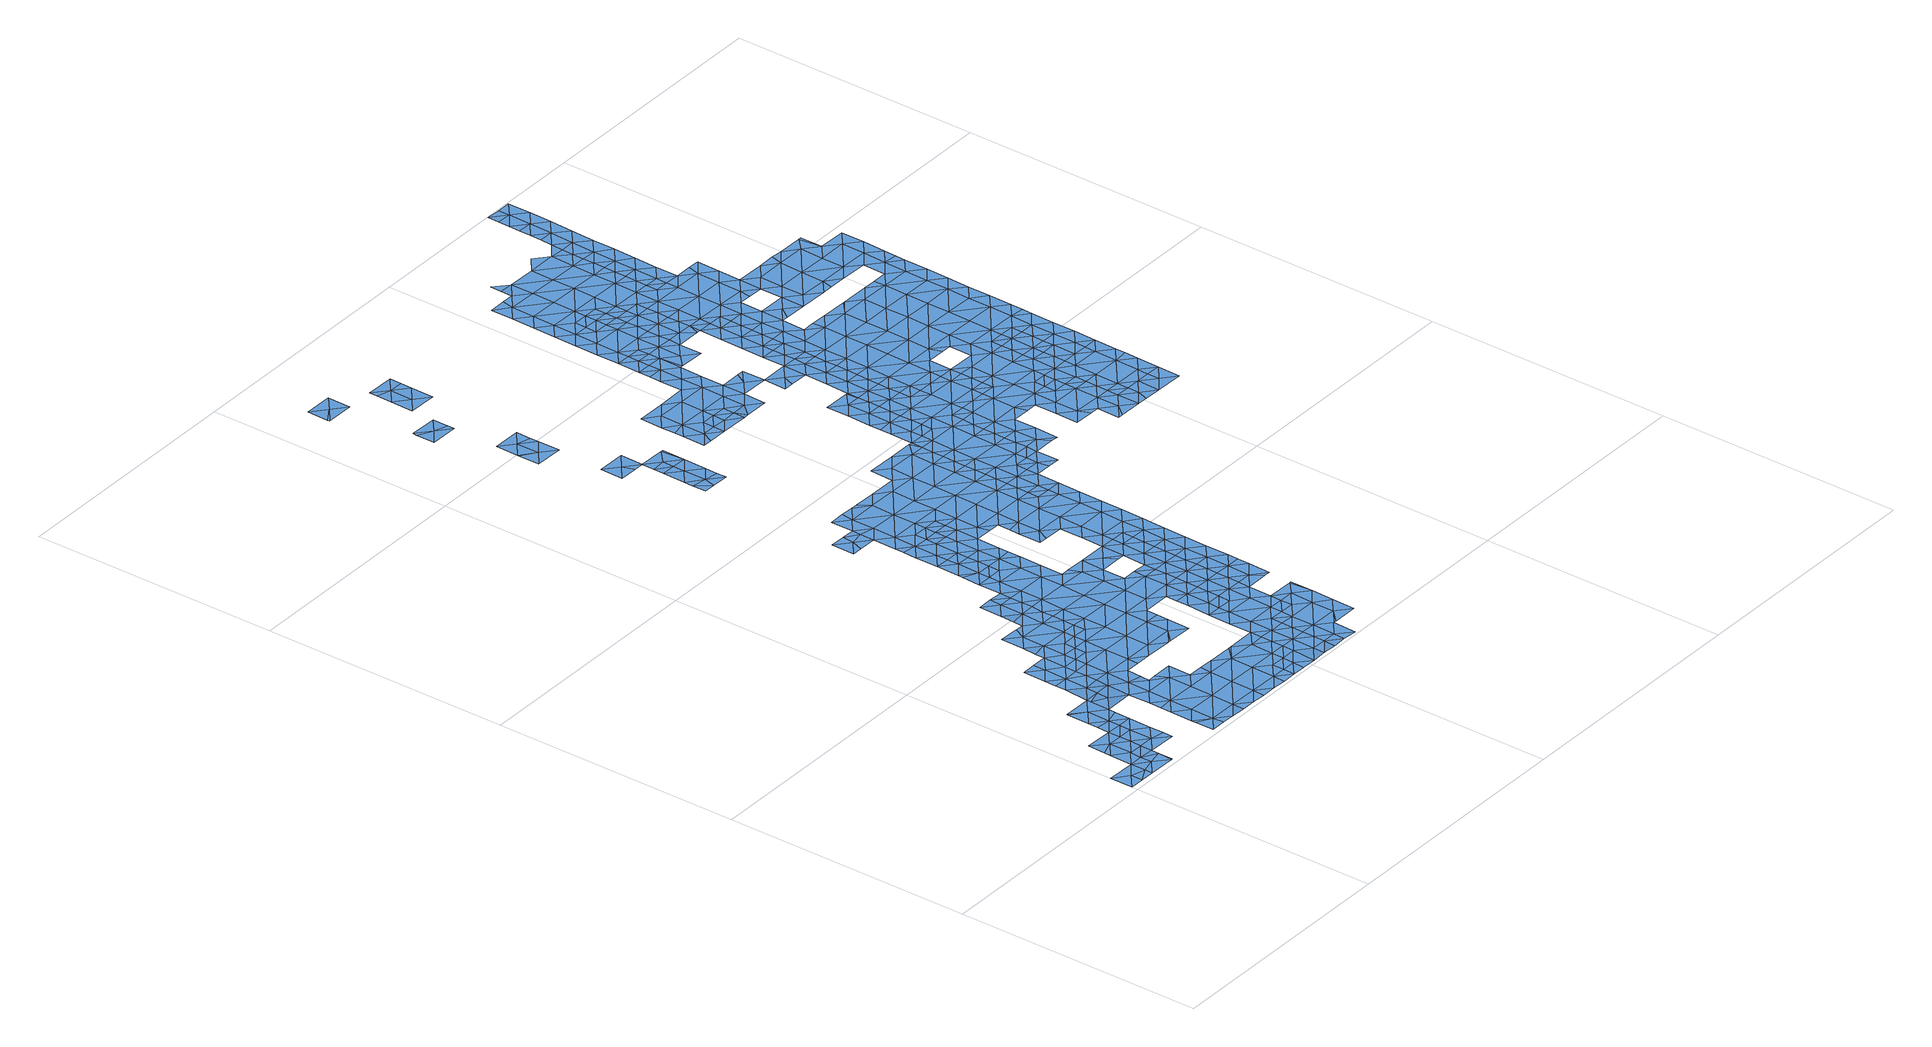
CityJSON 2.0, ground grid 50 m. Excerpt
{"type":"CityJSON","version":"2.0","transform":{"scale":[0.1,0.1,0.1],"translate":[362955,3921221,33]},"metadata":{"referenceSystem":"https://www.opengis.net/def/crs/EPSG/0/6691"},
"CityObjects":{
"waterbody1":{"type":"WaterBody","attributes":{"name":"9","class":"1140","function":"1","WaterBodyRiverFloodingRiskAttribute.description":"5","WaterBodyRiverFloodingRiskAttribute.rankOrg":"2","WaterBodyRiverFloodingRiskAttribute.adminType":"2","WaterBodyRiverFloodingRiskAttribute.scale":"L1"},"geometry":[{"type":"MultiSurface","lod":"1","boundaries":[[[0,1,2]],[[3,1,0]],[[4,2,5]],[[6,0,4]],[[6,3,0]],[[2,4,0]]]}]},
"waterbody2":{"type":"WaterBody","attributes":{"name":"9","class":"1140","function":"1","WaterBodyRiverFloodingRiskAttribute.description":"5","WaterBodyRiverFloodingRiskAttribute.rankOrg":"1","WaterBodyRiverFloodingRiskAttribute.adminType":"2","WaterBodyRiverFloodingRiskAttribute.scale":"L1"},"geometry":[{"type":"MultiSurface","lod":"1","boundaries":[[[7,8,9]],[[8,7,10]],[[9,8,11]],[[7,9,5]],[[11,6,9]],[[9,4,5]],[[4,9,6]],[[8,12,11]]]}]},
"waterbody3":{"type":"WaterBody","attributes":{"name":"9","class":"1140","function":"1","WaterBodyRiverFloodingRiskAttribute.description":"5","WaterBodyRiverFloodingRiskAttribute.rankOrg":"2","WaterBodyRiverFloodingRiskAttribute.adminType":"2","WaterBodyRiverFloodingRiskAttribute.scale":"L1"},"geometry":[{"type":"MultiSurface","lod":"1","boundaries":[[[13,14,15]],[[15,16,17]],[[15,17,18]],[[19,15,14]],[[15,19,16]],[[20,13,15]],[[15,18,20]],[[21,20,18]],[[12,21,11]],[[11,21,18]],[[11,18,6]],[[18,17,6]]]}]},
"waterbody4":{"type":"WaterBody","attributes":{"name":"9","class":"1140","function":"1","WaterBodyRiverFloodingRiskAttribute.description":"5","WaterBodyRiverFloodingRiskAttribute.rankOrg":"1","WaterBodyRiverFloodingRiskAttribute.adminType":"2","WaterBodyRiverFloodingRiskAttribute.scale":"L1"},"geometry":[{"type":"MultiSurface","lod":"1","boundaries":[[[13,22,14]],[[23,21,12]],[[22,13,24]],[[20,24,13]],[[23,24,20]],[[23,25,26]],[[26,24,23]],[[27,22,24]],[[20,21,23]],[[12,28,23]],[[25,23,28]],[[26,27,24]]]}]},
"waterbody5":{"type":"WaterBody","attributes":{"name":"9","class":"1140","function":"1","WaterBodyRiverFloodingRiskAttribute.description":"5","WaterBodyRiverFloodingRiskAttribute.rankOrg":"2","WaterBodyRiverFloodingRiskAttribute.adminType":"2","WaterBodyRiverFloodingRiskAttribute.scale":"L1"},"geometry":[{"type":"MultiSurface","lod":"1","boundaries":[[[29,30,31]],[[14,30,29]],[[32,33,34]],[[32,31,33]],[[31,30,33]],[[22,30,14]],[[35,36,33]],[[37,30,27]],[[22,27,30]],[[33,30,35]],[[36,34,33]],[[37,35,30]]]}]},
"waterbody6":{"type":"WaterBody","attributes":{"name":"9","class":"1140","function":"1","WaterBodyRiverFloodingRiskAttribute.description":"5","WaterBodyRiverFloodingRiskAttribute.rankOrg":"1","WaterBodyRiverFloodingRiskAttribute.adminType":"2","WaterBodyRiverFloodingRiskAttribute.scale":"L1"},"geometry":[{"type":"MultiSurface","lod":"1","boundaries":[[[38,39,40]],[[41,42,35]],[[39,38,43]],[[42,44,36]],[[38,40,45]],[[46,41,35]],[[38,47,43]],[[44,42,41]],[[48,43,47]],[[45,49,38]],[[50,51,48]],[[51,50,52]],[[48,47,50]],[[49,53,38]],[[44,41,54]],[[50,55,52]],[[41,46,54]],[[38,56,47]],[[46,52,55]],[[53,56,38]],[[56,50,47]],[[57,53,49]],[[46,58,54]],[[58,46,55]],[[59,55,50]],[[56,60,50]],[[61,54,62]],[[57,63,53]],[[54,58,62]],[[64,61,62]],[[60,59,50]],[[58,55,65]],[[66,64,67]],[[66,68,69]],[[58,70,62]],[[64,62,67]],[[71,58,65]],[[65,55,59]],[[72,53,63]],[[53,73,56]],[[68,66,67]],[[58,71,70]],[[65,59,74]],[[56,75,60]],[[62,76,67]],[[67,77,68]],[[72,63,78]],[[73,75,56]],[[53,72,73]],[[62,70,79]],[[59,60,80]],[[81,74,59]],[[78,82,72]],[[70,83,79]],[[67,76,77]],[[62,79,76]],[[80,60,75]],[[59,80,81]],[[83,84,79]],[[75,85,80]],[[72,86,73]],[[87,77,88]],[[77,76,88]],[[72,82,89]],[[90,87,91]],[[92,76,79]],[[73,93,75]],[[91,87,88]],[[75,94,85]],[[82,95,89]],[[86,93,73]],[[72,89,86]],[[79,84,96]],[[76,92,88]],[[97,91,88]],[[95,98,89]],[[75,93,94]],[[79,96,92]],[[99,97,88]],[[98,100,89]],[[84,101,96]],[[100,102,89]],[[89,102,86]],[[88,92,99]],[[103,94,93]],[[102,104,86]],[[101,105,96]],[[86,104,93]],[[99,106,97]],[[106,107,108]],[[108,97,106]],[[109,105,101]],[[110,104,102]],[[111,99,92]],[[104,112,93]],[[103,93,113]],[[114,115,116]],[[92,96,117]],[[116,107,114]],[[107,106,114]],[[117,96,105]],[[113,93,112]],[[114,118,115]],[[118,119,120]],[[109,121,105]],[[99,122,106]],[[120,115,118]],[[110,123,104]],[[111,92,117]],[[111,122,99]],[[122,114,106]],[[124,125,119]],[[126,123,110]],[[118,124,119]],[[124,127,125]],[[121,128,105]],[[123,129,104]],[[130,113,112]],[[112,104,129]],[[117,105,128]],[[131,111,117]],[[132,130,112]],[[133,127,124]],[[132,112,129]],[[134,127,133]],[[135,117,128]],[[118,114,136]],[[131,117,135]],[[114,122,136]],[[118,137,124]],[[138,134,133]],[[124,137,133]],[[139,111,131]],[[111,140,122]],[[118,136,141]],[[133,142,138]],[[139,140,111]],[[122,140,136]],[[118,141,137]],[[143,142,133]],[[144,145,146]],[[137,143,133]],[[147,139,131]],[[148,141,136]],[[144,149,145]],[[146,150,151]],[[151,150,152]],[[153,154,155]],[[146,145,150]],[[149,156,145]],[[148,136,140]],[[157,153,155]],[[137,141,158]],[[143,159,142]],[[159,160,161]],[[152,162,163]],[[161,142,159]],[[158,164,137]],[[137,164,143]],[[147,165,139]],[[145,166,150]],[[152,150,162]],[[153,167,154]],[[168,141,148]],[[159,169,160]],[[158,141,168]],[[170,167,147]],[[139,171,140]],[[163,172,173]],[[170,154,167]],[[145,156,166]],[[174,169,156]],[[175,159,143]],[[174,160,169]],[[173,172,176]],[[165,171,139]],[[157,177,153]],[[178,179,150]],[[150,179,162]],[[163,162,172]],[[178,150,166]],[[148,140,180]],[[181,158,168]],[[143,164,175]],[[165,147,167]],[[177,182,153]],[[153,182,167]],[[157,183,177]],[[148,184,168]],[[185,176,172]],[[166,156,186]],[[159,187,169]],[[156,169,186]],[[188,176,185]],[[189,159,175]],[[186,190,166]],[[191,181,168]],[[180,140,171]],[[179,192,162]],[[148,180,184]],[[159,189,187]],[[193,194,167]],[[193,167,182]],[[187,195,169]],[[188,185,196]],[[169,195,186]],[[171,197,180]],[[191,168,184]],[[165,167,194]],[[198,171,165]],[[172,162,199]],[[200,198,165]],[[200,165,194]],[[179,201,192]],[[199,162,192]],[[185,172,199]],[[202,186,195]],[[190,186,202]],[[203,197,171]],[[196,185,204]],[[198,203,171]],[[205,204,185]],[[191,184,206]],[[201,207,192]],[[206,184,208]],[[209,197,203]],[[205,185,199]],[[210,211,195]],[[206,212,191]],[[202,195,211]],[[204,205,213]],[[214,206,208]],[[215,202,211]],[[216,202,215]],[[207,216,215]],[[199,192,217]],[[210,218,211]],[[219,220,221]],[[192,207,217]],[[206,214,212]],[[222,223,224]],[[222,225,223]],[[221,220,226]],[[227,223,225]],[[228,213,205]],[[229,205,199]],[[212,214,230]],[[207,215,217]],[[226,231,232]],[[218,233,211]],[[234,215,211]],[[235,224,223]],[[236,199,217]],[[237,224,235]],[[232,231,218]],[[238,237,235]],[[226,220,231]],[[227,239,223]],[[233,234,211]],[[229,199,236]],[[220,219,240]],[[241,242,243]],[[231,233,218]],[[244,217,215]],[[245,235,223]],[[243,238,241]],[[228,205,229]],[[238,235,241]],[[246,230,247]],[[230,248,247]],[[249,240,246]],[[234,244,215]],[[240,250,220]],[[223,239,245]],[[244,236,217]],[[251,231,220]],[[252,242,241]],[[253,242,252]],[[249,246,247]],[[235,254,241]],[[255,253,252]],[[256,235,245]],[[248,257,247]],[[250,251,220]],[[258,228,229]],[[249,250,240]],[[235,256,254]],[[259,233,231]],[[260,229,236]],[[261,255,252]],[[262,255,261]],[[254,263,241]],[[241,263,252]],[[264,262,261]],[[265,260,236]],[[266,249,247]],[[267,234,233]],[[265,236,244]],[[268,264,261]],[[269,264,268]],[[260,258,229]],[[263,270,252]],[[252,270,261]],[[257,269,268]],[[259,231,251]],[[247,257,271]],[[270,272,261]],[[261,272,268]],[[257,268,271]],[[266,247,271]],[[250,249,266]],[[267,233,259]],[[244,234,267]],[[272,273,268]],[[268,273,271]],[[274,258,275]],[[251,250,276]],[[258,260,275]],[[265,244,277]],[[276,250,266]],[[259,251,278]],[[277,244,267]],[[279,260,265]],[[273,280,271]],[[281,282,259]],[[259,278,281]],[[266,271,280]],[[283,251,276]],[[267,259,282]],[[284,265,277]],[[278,251,283]],[[274,275,285]],[[286,287,267]],[[286,267,282]],[[279,265,284]],[[279,288,260]],[[276,266,289]],[[266,280,289]],[[277,267,287]],[[290,278,283]],[[275,260,288]],[[289,291,276]],[[292,293,277]],[[275,288,285]],[[277,287,292]],[[283,276,291]],[[284,277,293]],[[294,295,284]],[[294,284,293]],[[296,283,291]],[[290,283,296]],[[279,284,295]],[[297,298,279]],[[299,285,288]],[[297,279,295]],[[288,279,298]],[[300,299,288]],[[300,288,298]],[[299,300,301]]]}]},
"waterbody7":{"type":"WaterBody","attributes":{"name":"9","class":"1140","function":"1","WaterBodyRiverFloodingRiskAttribute.description":"5","WaterBodyRiverFloodingRiskAttribute.rankOrg":"2","WaterBodyRiverFloodingRiskAttribute.adminType":"2","WaterBodyRiverFloodingRiskAttribute.scale":"L1"},"geometry":[{"type":"MultiSurface","lod":"1","boundaries":[[[68,77,87]],[[68,87,302]],[[69,302,303]],[[304,305,306]],[[91,108,305]],[[44,54,307]],[[307,308,309]],[[308,310,311]],[[87,90,302]],[[304,312,303]],[[312,304,313]],[[314,313,306]],[[315,316,317]],[[316,318,317]],[[317,318,319]],[[320,314,306]],[[320,306,319]],[[319,306,321]],[[305,321,306]],[[107,321,305]],[[108,107,305]],[[310,303,322]],[[323,316,315]],[[68,302,69]],[[324,323,315]],[[125,324,315]],[[127,324,125]],[[119,125,315]],[[119,315,317]],[[317,319,321]],[[321,107,116]],[[308,69,310]],[[69,303,310]],[[325,308,311]],[[311,310,326]],[[322,326,310]],[[120,119,317]],[[115,120,317]],[[115,317,321]],[[116,115,321]],[[304,303,302]],[[308,325,309]],[[313,304,306]],[[307,54,61]],[[304,302,90]],[[304,90,305]],[[305,90,91]],[[97,108,91]],[[66,69,308]],[[308,64,66]],[[308,307,64]],[[61,64,307]],[[36,44,307]],[[307,309,36]]]}]},
"waterbody8":{"type":"WaterBody","attributes":{"name":"9","class":"1140","function":"1","WaterBodyRiverFloodingRiskAttribute.description":"5","WaterBodyRiverFloodingRiskAttribute.rankOrg":"2","WaterBodyRiverFloodingRiskAttribute.adminType":"2","WaterBodyRiverFloodingRiskAttribute.scale":"L1"},"geometry":[{"type":"MultiSurface","lod":"1","boundaries":[[[174,156,327]],[[327,156,149]],[[161,160,328]],[[134,328,329]],[[142,161,138]],[[138,161,328]],[[328,134,138]],[[329,328,330]],[[149,144,327]],[[330,327,144]],[[328,327,330]],[[160,327,328]],[[174,327,160]]]}]},
"waterbody9":{"type":"WaterBody","attributes":{"name":"9","class":"1140","function":"1","WaterBodyRiverFloodingRiskAttribute.description":"5","WaterBodyRiverFloodingRiskAttribute.rankOrg":"2","WaterBodyRiverFloodingRiskAttribute.adminType":"2","WaterBodyRiverFloodingRiskAttribute.scale":"L1"},"geometry":[{"type":"MultiSurface","lod":"1","boundaries":[[[331,332,333]],[[334,335,333]],[[335,163,333]],[[163,173,333]],[[332,334,333]],[[331,333,173]],[[173,176,331]]]}]},
"waterbody10":{"type":"WaterBody","attributes":{"name":"9","class":"1140","function":"1","WaterBodyRiverFloodingRiskAttribute.description":"5","WaterBodyRiverFloodingRiskAttribute.rankOrg":"2","WaterBodyRiverFloodingRiskAttribute.adminType":"2","WaterBodyRiverFloodingRiskAttribute.scale":"L1"},"geometry":[{"type":"MultiSurface","lod":"1","boundaries":[[[209,336,337]],[[338,182,339]],[[224,338,339]],[[237,338,224]],[[340,341,342]],[[155,341,340]],[[224,339,222]],[[200,194,343]],[[337,336,255]],[[339,225,222]],[[177,183,339]],[[183,344,339]],[[340,344,183]],[[340,345,344]],[[346,347,348]],[[339,344,225]],[[343,198,200]],[[238,338,237]],[[343,338,238]],[[225,344,349]],[[343,194,338]],[[194,193,338]],[[269,350,264]],[[243,242,343]],[[343,238,243]],[[351,132,129]],[[214,209,337]],[[345,340,342]],[[336,209,203]],[[198,336,203]],[[343,336,198]],[[242,336,343]],[[253,336,242]],[[253,255,336]],[[262,337,255]],[[262,264,337]],[[350,337,264]],[[344,345,349]],[[352,349,345]],[[353,352,345]],[[354,353,345]],[[351,130,132]],[[351,342,130]],[[354,342,351]],[[355,354,351]],[[355,351,356]],[[157,155,340]],[[183,157,340]],[[177,339,182]],[[357,126,358]],[[357,346,348]],[[348,359,360]],[[361,352,353]],[[345,342,354]],[[347,359,348]],[[350,214,337]],[[347,346,362]],[[193,182,338]],[[351,360,356]],[[351,129,360]],[[129,123,360]],[[123,126,360]],[[358,126,110]],[[348,360,126]],[[348,126,357]],[[363,356,360]],[[359,363,360]],[[130,342,341]],[[214,350,230]],[[248,230,350]],[[248,350,257]],[[269,257,350]],[[110,100,358]],[[364,357,358]],[[364,358,98]],[[100,98,358]],[[100,110,102]]]}]},
"waterbody11":{"type":"WaterBody","attributes":{"name":"9","class":"1140","function":"1","WaterBodyRiverFloodingRiskAttribute.description":"5","WaterBodyRiverFloodingRiskAttribute.rankOrg":"1","WaterBodyRiverFloodingRiskAttribute.adminType":"2","WaterBodyRiverFloodingRiskAttribute.scale":"L1"},"geometry":[{"type":"MultiSurface","lod":"1","boundaries":[[[365,366,361]],[[367,365,368]],[[355,368,354]],[[366,369,349]],[[370,371,372]],[[347,370,372]],[[370,347,362]],[[363,359,367]],[[347,372,359]],[[356,363,367]],[[372,367,359]],[[368,356,367]],[[355,356,368]],[[352,366,349]],[[352,361,366]],[[353,368,361]],[[353,354,368]],[[365,361,368]],[[373,367,374]],[[366,375,369]],[[376,373,374]],[[372,371,374]],[[369,375,377]],[[378,375,365]],[[373,376,379]],[[373,379,378]],[[365,373,378]],[[366,365,375]],[[374,367,372]],[[365,367,373]]]}]},
"waterbody12":{"type":"WaterBody","attributes":{"name":"9","class":"1140","function":"1","WaterBodyRiverFloodingRiskAttribute.description":"5","WaterBodyRiverFloodingRiskAttribute.rankOrg":"1","WaterBodyRiverFloodingRiskAttribute.adminType":"2","WaterBodyRiverFloodingRiskAttribute.scale":"L1"},"geometry":[{"type":"MultiSurface","lod":"1","boundaries":[[[380,381,382]],[[383,380,384]],[[381,380,383]],[[385,380,382]],[[386,380,385]],[[380,386,384]]]}]},
"waterbody13":{"type":"WaterBody","attributes":{"name":"9","class":"1140","function":"1","WaterBodyRiverFloodingRiskAttribute.description":"5","WaterBodyRiverFloodingRiskAttribute.rankOrg":"1","WaterBodyRiverFloodingRiskAttribute.adminType":"2","WaterBodyRiverFloodingRiskAttribute.scale":"L1"},"geometry":[{"type":"MultiSurface","lod":"1","boundaries":[[[387,388,389]],[[390,389,388]],[[391,389,392]],[[392,389,390]],[[391,387,389]]]}]},
"waterbody14":{"type":"WaterBody","attributes":{"name":"9","class":"1140","function":"1","WaterBodyRiverFloodingRiskAttribute.description":"5","WaterBodyRiverFloodingRiskAttribute.rankOrg":"1","WaterBodyRiverFloodingRiskAttribute.adminType":"2","WaterBodyRiverFloodingRiskAttribute.scale":"L1"},"geometry":[{"type":"MultiSurface","lod":"1","boundaries":[[[393,394,395]],[[396,394,397]],[[398,394,396]],[[395,394,398]],[[395,399,393]],[[397,394,400]],[[394,393,400]],[[393,399,401]],[[402,400,393]],[[402,393,401]]]}]},
"waterbody15":{"type":"WaterBody","attributes":{"name":"9","class":"1140","function":"1","WaterBodyRiverFloodingRiskAttribute.description":"5","WaterBodyRiverFloodingRiskAttribute.rankOrg":"2","WaterBodyRiverFloodingRiskAttribute.adminType":"2","WaterBodyRiverFloodingRiskAttribute.scale":"L1"},"geometry":[{"type":"MultiSurface","lod":"1","boundaries":[[[403,202,216]],[[207,201,216]],[[403,216,201]],[[178,190,403]],[[166,190,178]],[[190,202,403]],[[178,201,179]],[[201,178,403]]]}]},
"waterbody16":{"type":"WaterBody","attributes":{"name":"9","class":"1140","function":"1","WaterBodyRiverFloodingRiskAttribute.description":"5","WaterBodyRiverFloodingRiskAttribute.rankOrg":"1","WaterBodyRiverFloodingRiskAttribute.adminType":"2","WaterBodyRiverFloodingRiskAttribute.scale":"L1"},"geometry":[{"type":"MultiSurface","lod":"1","boundaries":[[[404,405,406]],[[407,406,405]],[[405,408,409]],[[409,407,405]],[[404,408,405]]]}]},
"waterbody17":{"type":"WaterBody","attributes":{"name":"9","class":"1140","function":"1","WaterBodyRiverFloodingRiskAttribute.description":"5","WaterBodyRiverFloodingRiskAttribute.rankOrg":"2","WaterBodyRiverFloodingRiskAttribute.adminType":"2","WaterBodyRiverFloodingRiskAttribute.scale":"L1"},"geometry":[{"type":"MultiSurface","lod":"1","boundaries":[[[410,411,412]],[[413,410,412]],[[414,415,412]],[[413,412,415]],[[415,416,413]],[[411,417,412]],[[417,414,412]],[[416,415,418]],[[414,419,415]],[[420,421,419]],[[419,421,415]],[[415,421,418]]]}]},
"waterbody18":{"type":"WaterBody","attributes":{"name":"9","class":"1140","function":"1","WaterBodyRiverFloodingRiskAttribute.description":"5","WaterBodyRiverFloodingRiskAttribute.rankOrg":"1","WaterBodyRiverFloodingRiskAttribute.adminType":"2","WaterBodyRiverFloodingRiskAttribute.scale":"L1"},"geometry":[{"type":"MultiSurface","lod":"1","boundaries":[[[411,410,422]],[[410,423,422]],[[423,408,422]],[[422,424,411]],[[425,423,410]],[[422,408,424]],[[424,417,411]]]}]},
"waterbody19":{"type":"WaterBody","attributes":{"name":"9","class":"1140","function":"1","WaterBodyRiverFloodingRiskAttribute.description":"5","WaterBodyRiverFloodingRiskAttribute.rankOrg":"1","WaterBodyRiverFloodingRiskAttribute.adminType":"2","WaterBodyRiverFloodingRiskAttribute.scale":"L1"},"geometry":[{"type":"MultiSurface","lod":"1","boundaries":[[[426,427,428]],[[429,427,430]],[[431,432,427]],[[427,426,433]],[[433,431,427]],[[430,427,432]],[[434,432,431]],[[433,435,431]],[[435,434,431]],[[428,427,429]]]}]},
"waterbody20":{"type":"WaterBody","attributes":{"name":"9","class":"1140","function":"1","WaterBodyRiverFloodingRiskAttribute.description":"5","WaterBodyRiverFloodingRiskAttribute.rankOrg":"1","WaterBodyRiverFloodingRiskAttribute.adminType":"2","WaterBodyRiverFloodingRiskAttribute.scale":"L1"},"geometry":[{"type":"MultiSurface","lod":"1","boundaries":[[[436,437,438]],[[437,439,438]],[[440,441,442]],[[440,436,441]],[[439,443,438]],[[436,438,441]],[[443,444,438]],[[445,442,441]],[[446,442,445]],[[441,438,447]],[[438,444,447]],[[441,448,445]],[[446,445,449]],[[441,447,450]],[[448,449,445]],[[450,447,451]],[[441,450,448]],[[451,452,450]],[[453,454,455]],[[449,448,456]],[[454,453,457]],[[452,454,457]],[[450,452,458]],[[448,450,459]],[[452,457,458]],[[457,453,460]],[[459,450,458]],[[456,448,459]],[[461,458,457]],[[460,461,457]],[[462,463,456]],[[462,456,459]],[[464,458,461]],[[459,458,464]],[[465,463,466]],[[464,467,459]],[[463,462,466]],[[468,465,466]],[[466,469,468]],[[462,459,467]],[[470,466,462]],[[464,461,471]],[[472,473,474]],[[462,467,470]],[[461,475,471]],[[476,472,474]],[[477,478,479]],[[466,480,469]],[[481,464,471]],[[473,482,474]],[[477,483,478]],[[480,466,470]],[[484,476,474]],[[485,476,484]],[[486,485,484]],[[487,480,470]],[[475,488,471]],[[489,479,478]],[[482,490,474]],[[491,479,489]],[[483,492,478]],[[493,494,495]],[[494,486,484]],[[493,486,494]],[[481,471,488]],[[490,496,474]],[[497,491,489]],[[484,474,496]],[[480,487,498]],[[499,491,497]],[[500,501,502]],[[503,494,484]],[[500,495,501]],[[504,489,478]],[[496,503,484]],[[495,494,501]],[[505,506,492]],[[507,478,492]],[[487,508,498]],[[506,480,498]],[[505,480,506]],[[509,499,497]],[[510,499,509]],[[489,511,497]],[[512,502,501]],[[507,492,506]],[[503,513,494]],[[514,510,515]],[[516,517,497]],[[497,517,509]],[[510,509,515]],[[489,504,511]],[[516,497,511]],[[518,498,508]],[[494,519,501]],[[506,498,518]],[[478,507,504]],[[512,501,520]],[[521,514,515]],[[506,522,507]],[[523,514,521]],[[524,506,518]],[[519,520,501]],[[525,513,503]],[[517,526,509]],[[527,528,529]],[[509,526,515]],[[506,524,522]],[[530,511,504]],[[529,528,531]],[[532,527,529]],[[519,494,513]],[[522,533,507]],[[534,523,521]],[[533,535,507]],[[507,535,504]],[[536,532,529]],[[537,532,536]],[[515,538,521]],[[539,530,504]],[[540,541,542]],[[543,537,536]],[[544,545,546]],[[535,539,504]],[[547,513,525]],[[531,548,529]],[[541,549,542]],[[526,517,550]],[[551,520,519]],[[539,552,530]],[[553,540,542]],[[554,543,536]],[[538,515,526]],[[555,543,554]],[[534,521,556]],[[557,555,554]],[[544,546,558]],[[544,559,545]],[[549,560,542]],[[545,559,547]],[[550,561,526]],[[521,562,556]],[[519,563,551]],[[564,565,566]],[[567,553,542]],[[562,521,538]],[[564,557,565]],[[519,513,568]],[[557,554,565]],[[558,569,544]],[[513,547,568]],[[536,529,570]],[[529,548,570]],[[571,563,519]],[[565,572,566]],[[552,573,574]],[[542,560,567]],[[556,575,576]],[[547,559,568]],[[577,566,572]],[[570,548,578]],[[574,579,561]],[[569,580,544]],[[560,577,572]],[[554,536,581]],[[575,556,562]],[[582,583,584]],[[585,586,569]],[[581,536,570]],[[587,576,575]],[[519,568,571]],[[585,588,586]],[[574,573,579]],[[526,561,589]],[[538,590,562]],[[559,591,568]],[[567,560,592]],[[538,526,590]],[[593,586,588]],[[578,594,570]],[[560,572,592]],[[595,583,596]],[[571,597,563]],[[561,579,589]],[[559,544,598]],[[573,599,579]],[[583,582,596]],[[580,569,586]],[[600,597,601]],[[591,602,568]],[[596,603,595]],[[554,581,604]],[[600,563,597]],[[565,554,605]],[[565,606,572]],[[526,589,590]],[[562,607,575]],[[594,608,570]],[[602,609,568]],[[568,609,571]],[[610,567,592]],[[611,567,610]],[[598,544,580]],[[612,603,613]],[[559,598,591]],[[612,595,603]],[[614,615,601]],[[616,611,610]],[[605,554,604]],[[605,606,565]],[[581,570,608]],[[582,617,596]],[[599,618,579]],[[619,620,621]],[[622,589,579]],[[586,623,580]],[[624,599,625]],[[626,610,592]],[[619,616,610]],[[601,597,614]],[[621,616,619]],[[594,615,614]],[[562,590,607]],[[625,613,624]],[[609,627,571]],[[586,593,623]],[[571,627,597]],[[613,603,624]],[[628,591,598]],[[617,629,596]],[[622,590,589]],[[619,630,620]],[[631,581,608]],[[632,626,592]],[[633,603,596]],[[581,634,604]],[[614,635,594]],[[624,618,599]],[[592,572,632]],[[636,637,580]],[[580,637,598]],[[638,619,610]],[[639,620,630]],[[580,623,636]],[[575,607,640]],[[641,642,593]],[[617,639,630]],[[593,642,623]],[[643,628,598]],[[644,627,609]],[[572,606,632]],[[627,645,597]],[[597,646,614]],[[637,643,598]],[[630,629,617]],[[647,631,608]],[[610,626,638]],[[579,618,622]],[[648,630,619]],[[622,649,590]],[[643,650,628]],[[651,618,624]],[[634,581,631]],[[605,604,634]],[[652,606,605]],[[653,623,642]],[[624,603,633]],[[648,619,638]],[[607,590,649]],[[596,629,633]],[[634,652,605]],[[654,626,632]],[[655,651,624]],[[607,656,640]],[[657,629,630]],[[644,658,627]],[[614,646,635]],[[651,659,618]],[[648,657,630]],[[642,641,660]],[[661,631,647]],[[597,645,646]],[[659,662,618]],[[663,664,638]],[[652,665,606]],[[622,618,662]],[[658,666,627]],[[627,666,645]],[[624,633,655]],[[667,642,660]],[[653,642,667]],[[607,649,656]],[[648,638,664]],[[656,668,640]],[[669,649,622]],[[661,670,631]],[[654,632,671]],[[672,669,622]],[[673,634,631]],[[672,622,662]],[[674,671,632]],[[675,633,629]],[[666,676,645]],[[632,606,674]],[[661,635,677]],[[676,678,645]],[[645,678,646]],[[679,651,655]],[[635,646,677]],[[680,640,668]],[[663,681,664]],[[660,682,667]],[[683,648,664]],[[677,670,661]],[[684,685,658]],[[658,685,666]],[[686,687,649]],[[688,652,634]],[[606,665,674]],[[629,657,689]],[[649,669,686]],[[690,655,633]],[[678,691,646]],[[692,677,646]],[[693,682,660]],[[656,649,687]],[[691,692,646]],[[687,694,656]],[[657,695,689]],[[696,667,682]],[[675,629,689]],[[631,670,673]],[[683,664,681]],[[694,697,656]],[[698,666,685]],[[679,655,699]],[[652,700,665]],[[668,656,697]],[[684,701,685]],[[702,670,677]],[[703,671,674]],[[688,700,652]],[[634,673,688]],[[704,683,681]],[[705,706,668]],[[682,707,696]],[[702,677,692]],[[693,707,682]],[[685,708,698]],[[633,675,690]],[[689,695,709]],[[668,697,705]],[[665,710,674]],[[701,708,685]],[[699,655,690]],[[711,675,689]],[[709,711,689]],[[712,673,670]],[[713,702,692]],[[702,712,670]],[[710,714,674]],[[703,674,714]],[[715,690,675]],[[716,699,690]],[[709,683,717]],[[718,708,701]],[[704,681,719]],[[683,704,717]],[[720,718,701]],[[665,700,710]],[[715,675,711]],[[717,721,709]],[[712,722,673]],[[673,723,688]],[[724,702,713]],[[711,709,721]],[[722,723,673]],[[718,725,708]],[[690,726,716]],[[725,727,728]],[[729,700,688]],[[728,708,725]],[[690,715,726]],[[704,730,717]],[[720,731,718]],[[732,733,727]],[[723,729,688]],[[724,734,702]],[[735,714,710]],[[725,732,727]],[[736,730,704]],[[737,711,721]],[[704,719,736]],[[733,732,724]],[[702,738,712]],[[700,739,710]],[[717,740,721]],[[736,719,741]],[[734,738,702]],[[738,722,712]],[[729,739,700]],[[725,718,742]],[[732,734,724]],[[718,731,742]],[[739,735,710]],[[740,737,721]],[[725,743,732]],[[741,744,736]],[[725,742,743]],[[717,730,740]],[[738,745,722]],[[722,746,723]],[[743,747,732]],[[732,747,734]],[[748,730,736]],[[723,746,729]],[[740,749,737]],[[747,750,734]],[[751,735,739]],[[734,752,738]],[[722,745,746]],[[736,744,748]],[[729,753,739]],[[734,750,752]],[[748,754,730]],[[738,755,745]],[[755,738,752]],[[751,739,756]],[[749,740,757]],[[729,746,753]],[[753,758,739]],[[740,730,759]],[[745,760,746]],[[748,744,761]],[[745,755,760]],[[730,754,759]],[[756,739,758]],[[757,740,759]],[[746,762,753]],[[763,761,756]],[[761,764,748]],[[746,760,762]],[[748,765,754]],[[763,756,758]],[[753,766,758]],[[754,767,759]],[[768,757,759]],[[763,764,761]],[[753,762,766]],[[766,769,758]],[[767,768,759]],[[758,769,763]],[[765,748,764]],[[767,754,765]],[[769,770,763]],[[771,768,767]],[[763,772,764]],[[772,763,770]],[[764,773,765]],[[774,767,765]],[[773,764,772]],[[774,765,773]]]}]},
"waterbody21":{"type":"WaterBody","attributes":{"name":"9","class":"1140","function":"1","WaterBodyRiverFloodingRiskAttribute.description":"5","WaterBodyRiverFloodingRiskAttribute.rankOrg":"2","WaterBodyRiverFloodingRiskAttribute.adminType":"2","WaterBodyRiverFloodingRiskAttribute.scale":"L1"},"geometry":[{"type":"MultiSurface","lod":"1","boundaries":[[[444,443,775]],[[775,443,455]],[[451,444,775]],[[455,454,775]],[[452,451,454]],[[775,454,451]],[[447,444,451]]]}]},
"waterbody22":{"type":"WaterBody","attributes":{"name":"9","class":"1140","function":"1","WaterBodyRiverFloodingRiskAttribute.description":"5","WaterBodyRiverFloodingRiskAttribute.rankOrg":"1","WaterBodyRiverFloodingRiskAttribute.adminType":"2","WaterBodyRiverFloodingRiskAttribute.scale":"L1"},"geometry":[{"type":"MultiSurface","lod":"1","boundaries":[[[776,777,778]],[[777,779,778]],[[778,780,473]],[[778,781,780]],[[778,473,776]],[[779,782,778]],[[782,781,778]]]}]},
"waterbody23":{"type":"WaterBody","attributes":{"name":"9","class":"1140","function":"1","WaterBodyRiverFloodingRiskAttribute.description":"5","WaterBodyRiverFloodingRiskAttribute.rankOrg":"1","WaterBodyRiverFloodingRiskAttribute.adminType":"2","WaterBodyRiverFloodingRiskAttribute.scale":"L1"},"geometry":[{"type":"MultiSurface","lod":"1","boundaries":[[[783,784,785]],[[786,785,784]],[[786,787,788]],[[787,786,784]],[[789,790,783]],[[783,785,791]],[[791,792,783]],[[789,783,793]],[[794,795,796]],[[797,796,798]],[[796,797,794]],[[797,799,794]],[[784,301,787]],[[301,784,790]],[[790,784,783]],[[799,800,794]],[[801,783,792]],[[793,783,801]],[[793,801,800]],[[800,801,794]],[[792,802,801]],[[795,794,801]],[[802,795,801]]]}]},
"waterbody24":{"type":"WaterBody","attributes":{"name":"9","class":"1140","function":"1","WaterBodyRiverFloodingRiskAttribute.description":"5","WaterBodyRiverFloodingRiskAttribute.rankOrg":"2","WaterBodyRiverFloodingRiskAttribute.adminType":"2","WaterBodyRiverFloodingRiskAttribute.scale":"L1"},"geometry":[{"type":"MultiSurface","lod":"1","boundaries":[[[483,803,505]],[[492,483,505]],[[480,505,803]],[[469,480,803]],[[468,469,803]],[[477,468,803]],[[483,477,803]]]}]},
"waterbody25":{"type":"WaterBody","attributes":{"name":"9","class":"1140","function":"1","WaterBodyRiverFloodingRiskAttribute.description":"5","WaterBodyRiverFloodingRiskAttribute.rankOrg":"2","WaterBodyRiverFloodingRiskAttribute.adminType":"2","WaterBodyRiverFloodingRiskAttribute.scale":"L1"},"geometry":[{"type":"MultiSurface","lod":"1","boundaries":[[[555,557,804]],[[805,804,557]],[[806,804,805]],[[807,806,805]],[[808,809,810]],[[809,298,810]],[[300,298,809]],[[297,295,810]],[[810,295,811]],[[812,813,532]],[[527,532,813]],[[537,812,532]],[[541,807,814]],[[549,541,814]],[[577,549,814]],[[549,577,560]],[[564,566,805]],[[805,566,814]],[[566,577,814]],[[815,615,594]],[[815,601,615]],[[555,804,543]],[[805,557,564]],[[537,543,812]],[[807,805,814]],[[806,798,804]],[[810,811,816]],[[816,811,817]],[[813,818,528]],[[818,813,792]],[[802,792,813]],[[287,819,820]],[[287,286,819]],[[819,821,782]],[[782,821,296]],[[473,472,776]],[[817,777,776]],[[820,777,817]],[[820,819,777]],[[777,819,779]],[[819,782,779]],[[816,817,476]],[[822,600,601]],[[551,822,520]],[[787,809,788]],[[601,815,822]],[[594,578,815]],[[531,823,548]],[[527,813,528]],[[813,795,802]],[[563,600,822]],[[551,563,822]],[[512,520,824]],[[824,520,822]],[[815,824,822]],[[824,815,823]],[[548,823,815]],[[578,548,815]],[[531,528,823]],[[528,818,823]],[[476,817,472]],[[811,293,820]],[[776,472,817]],[[485,816,476]],[[811,820,817]],[[825,810,816]],[[295,294,811]],[[298,297,810]],[[808,810,825]],[[294,293,811]],[[301,300,809]],[[826,788,808]],[[785,826,818]],[[792,791,818]],[[818,824,823]],[[502,512,824]],[[825,495,808]],[[493,495,825]],[[290,296,821]],[[281,278,290]],[[281,290,821]],[[282,281,821]],[[819,282,821]],[[286,282,819]],[[292,287,820]],[[293,292,820]],[[795,813,812]],[[796,795,812]],[[796,812,798]],[[798,812,804]],[[804,812,543]],[[485,486,816]],[[825,816,486]],[[493,825,486]],[[500,502,808]],[[826,808,502]],[[826,502,824]],[[818,826,824]],[[786,788,826]],[[785,786,826]],[[808,495,500]],[[791,785,818]],[[787,301,809]],[[788,809,808]]]}]},
"waterbody26":{"type":"WaterBody","attributes":{"name":"9","class":"1140","function":"1","WaterBodyRiverFloodingRiskAttribute.description":"5","WaterBodyRiverFloodingRiskAttribute.rankOrg":"1","WaterBodyRiverFloodingRiskAttribute.adminType":"2","WaterBodyRiverFloodingRiskAttribute.scale":"L1"},"geometry":[{"type":"MultiSurface","lod":"1","boundaries":[[[807,541,827]],[[475,827,541]],[[828,807,827]],[[475,829,827]],[[828,827,829]]]}]},
"waterbody27":{"type":"WaterBody","attributes":{"name":"9","class":"1140","function":"1","WaterBodyRiverFloodingRiskAttribute.description":"5","WaterBodyRiverFloodingRiskAttribute.rankOrg":"2","WaterBodyRiverFloodingRiskAttribute.adminType":"2","WaterBodyRiverFloodingRiskAttribute.scale":"L1"},"geometry":[{"type":"MultiSurface","lod":"1","boundaries":[[[574,561,550]],[[830,511,530]],[[574,830,552]],[[530,552,830]],[[516,511,830]],[[516,550,517]],[[550,516,830]],[[574,550,830]]]}]},
"waterbody28":{"type":"WaterBody","attributes":{"name":"9","class":"1140","function":"1","WaterBodyRiverFloodingRiskAttribute.description":"5","WaterBodyRiverFloodingRiskAttribute.rankOrg":"2","WaterBodyRiverFloodingRiskAttribute.adminType":"2","WaterBodyRiverFloodingRiskAttribute.scale":"L1"},"geometry":[{"type":"MultiSurface","lod":"1","boundaries":[[[533,522,831]],[[524,518,832]],[[583,832,833]],[[833,832,518]],[[524,832,522]],[[595,612,831]],[[625,599,834]],[[831,834,535]],[[831,832,595]],[[583,595,832]],[[583,833,584]],[[831,613,834]],[[612,613,831]],[[834,613,625]],[[834,599,573]],[[535,834,539]],[[573,552,834]],[[539,834,552]],[[533,831,535]],[[832,831,522]]]}]},
"waterbody29":{"type":"WaterBody","attributes":{"name":"9","class":"1140","function":"1","WaterBodyRiverFloodingRiskAttribute.description":"5","WaterBodyRiverFloodingRiskAttribute.rankOrg":"2","WaterBodyRiverFloodingRiskAttribute.adminType":"2","WaterBodyRiverFloodingRiskAttribute.scale":"L1"},"geometry":[{"type":"MultiSurface","lod":"1","boundaries":[[[621,835,616]],[[835,836,837]],[[639,617,836]],[[582,836,617]],[[582,584,836]],[[611,838,567]],[[611,616,838]],[[835,838,616]],[[838,835,839]],[[835,837,839]],[[553,567,838]],[[540,553,838]],[[836,584,837]],[[621,620,835]],[[620,836,835]],[[620,639,836]],[[839,540,838]]]}]},
"waterbody30":{"type":"WaterBody","attributes":{"name":"9","class":"1140","function":"1","WaterBodyRiverFloodingRiskAttribute.description":"5","WaterBodyRiverFloodingRiskAttribute.rankOrg":"2","WaterBodyRiverFloodingRiskAttribute.adminType":"2","WaterBodyRiverFloodingRiskAttribute.scale":"L1"},"geometry":[{"type":"MultiSurface","lod":"1","boundaries":[[[684,658,840]],[[840,658,650]],[[650,658,841]],[[841,658,644]],[[644,602,841]],[[602,591,841]],[[628,841,591]],[[628,650,841]],[[842,667,843]],[[844,845,840]],[[696,707,843]],[[846,847,844]],[[846,844,848]],[[849,840,650]],[[844,842,843]],[[842,844,849]],[[842,849,637]],[[643,637,849]],[[602,644,609]],[[653,667,842]],[[623,653,636]],[[840,701,684]],[[636,653,842]],[[636,842,637]],[[849,844,840]],[[844,843,848]],[[847,845,844]],[[849,650,643]],[[845,701,840]],[[707,848,843]],[[667,696,843]],[[845,731,720]],[[731,845,847]],[[720,701,845]]]}]},
"waterbody31":{"type":"WaterBody","attributes":{"name":"9","class":"1140","function":"1","WaterBodyRiverFloodingRiskAttribute.description":"5","WaterBodyRiverFloodingRiskAttribute.rankOrg":"2","WaterBodyRiverFloodingRiskAttribute.adminType":"2","WaterBodyRiverFloodingRiskAttribute.scale":"L1"},"geometry":[{"type":"MultiSurface","lod":"1","boundaries":[[[850,692,691]],[[708,728,851]],[[728,727,851]],[[733,850,727]],[[713,692,850]],[[724,713,850]],[[676,666,851]],[[676,851,678]],[[851,850,678]],[[691,678,850]],[[733,724,850]],[[698,851,666]],[[727,850,851]],[[698,708,851]]]}]},
"waterbody32":{"type":"WaterBody","attributes":{"name":"9","class":"1140","function":"1","WaterBodyRiverFloodingRiskAttribute.description":"5","WaterBodyRiverFloodingRiskAttribute.rankOrg":"2","WaterBodyRiverFloodingRiskAttribute.adminType":"2","WaterBodyRiverFloodingRiskAttribute.scale":"L1"},"geometry":[{"type":"MultiSurface","lod":"1","boundaries":[[[679,699,852]],[[853,854,855]],[[856,854,853]],[[856,853,857]],[[855,858,853]],[[859,860,861]],[[862,859,861]],[[852,699,863]],[[864,865,866]],[[867,706,705]],[[853,858,861]],[[853,861,868]],[[861,869,868]],[[868,857,853]],[[870,869,860]],[[870,860,867]],[[866,870,867]],[[705,697,867]],[[867,864,866]],[[697,864,867]],[[697,694,864]],[[694,687,864]],[[687,686,871]],[[871,864,687]],[[864,871,865]],[[872,865,871]],[[873,872,871]],[[873,863,872]],[[863,873,852]],[[873,662,852]],[[672,662,873]],[[706,867,860]],[[861,860,869]],[[862,861,858]],[[686,669,871]],[[669,873,871]],[[873,669,672]],[[662,659,852]],[[874,706,860]],[[874,860,859]],[[679,659,651]],[[659,679,852]]]}]}
},
"vertices":[
[30,36,2],[2,13,2],[30,12,2],[2,59,2],[59,27,2],[58,12,2],[59,58,2],
[113,11,2],[116,41,2],[87,35,2],[115,11,2],[87,58,2],[116,57,2],
[117,127,2],[117,150,2],[89,127,2],[60,116,2],[60,104,2],[88,81,2],[61,151,2],[117,104,2],[116,80,2],
[146,149,2],[145,80,2],[145,126,2],[173,75,2],[173,103,2],[174,149,2],[173,56,2],
[118,175,2],[146,172,2],[118,196,2],[119,241,2],[147,219,2],[119,242,2],[175,195,2],[175,241,3],[174,180,2],
[257,32,5],[229,47,5],[229,9,5],[203,218,2],[175,233,3],[229,56,5],[204,241,3],[259,9,5],[231,194,4],[258,78,5],[230,102,5],[285,9,5],[259,125,5],[230,123,5],[231,148,5],[314,31,5],[232,240,5],[259,171,5],[315,77,5],[314,8,4],[260,217,5],[316,170,5],[316,124,5],[233,264,6],[261,263,7],[342,8,4],[233,287,6],[288,193,5],[233,310,6],[262,309,7],[262,332,7],[234,333,6],[289,240,6],[288,211,6],[371,30,5],[372,77,5],[305,193,5],[372,123,5],[318,309,7],[290,332,7],[370,7,4],[318,262,7],[344,146,5],[345,193,5],[399,7,4],[317,239,7],[346,239,7],[374,146,5],[428,76,5],[291,355,7],[319,355,7],[428,29,5],[291,378,7],[319,378,7],[375,308,7],[429,122,5],[401,145,5],[427,6,4],[374,261,7],[348,377,7],[456,6,4],[376,354,7],[456,29,5],[402,238,7],[456,52,5],[452,145,5],[485,75,5],[431,261,7],[376,400,7],[348,424,7],[348,401,7],[408,238,7],[485,52,5],[433,353,7],[486,121,5],[458,145,5],[377,446,7],[349,470,7],[349,447,7],[432,307,7],[378,493,8],[350,516,8],[350,493,8],[459,237,7],[433,399,7],[513,74,6],[379,539,8],[350,539,8],[513,51,6],[351,562,8],[460,283,7],[514,98,6],[514,144,6],[461,329,7],[514,121,6],[379,585,8],[351,608,8],[460,306,7],[434,445,7],[435,538,8],[380,608,8],[489,352,7],[490,398,7],[435,492,8],[408,608,8],[436,584,8],[353,701,8],[381,724,8],[353,747,8],[517,329,7],[491,445,7],[381,700,8],[382,770,8],[354,774,8],[354,793,8],[545,259,7],[517,282,7],[516,236,6],[409,700,8],[544,236,6],[463,514,8],[437,630,8],[409,654,8],[408,631,8],[383,816,8],[355,840,8],[464,561,8],[546,351,7],[410,746,8],[545,305,7],[491,491,8],[437,676,8],[517,306,7],[547,397,7],[384,862,8],[355,868,8],[409,677,8],[465,607,8],[356,886,8],[573,258,7],[411,769,8],[411,792,8],[519,421,7],[481,514,8],[573,282,7],[573,235,6],[519,467,7],[384,908,8],[438,723,8],[465,653,8],[356,932,8],[465,632,8],[439,746,8],[520,513,8],[440,815,8],[574,305,7],[574,328,7],[466,699,8],[387,932,8],[547,421,7],[575,374,7],[440,861,8],[574,351,7],[439,792,8],[467,745,8],[575,397,7],[413,931,8],[441,908,8],[548,490,8],[468,792,8],[562,467,8],[575,420,7],[500,699,8],[495,722,8],[576,513,8],[426,931,8],[576,466,8],[496,768,8],[467,769,8],[496,814,8],[523,698,8],[539,606,8],[550,629,8],[522,606,8],[630,258,7],[658,257,7],[630,281,7],[629,234,6],[522,652,8],[673,234,7],[470,930,8],[498,907,8],[577,513,8],[551,675,8],[523,672,8],[552,721,8],[552,767,8],[659,303,7],[497,860,8],[630,304,7],[631,327,7],[686,234,7],[578,605,8],[660,350,7],[631,373,7],[631,350,7],[553,813,8],[687,280,7],[578,559,8],[606,535,8],[605,512,8],[606,581,8],[607,628,8],[608,674,8],[660,396,7],[632,396,7],[688,326,7],[632,419,7],[687,303,7],[634,512,8],[526,929,8],[608,720,8],[554,906,8],[661,442,7],[633,442,7],[688,372,7],[633,465,7],[554,860,8],[663,581,8],[609,766,8],[662,488,8],[633,489,8],[689,418,7],[662,534,8],[690,465,7],[690,511,8],[527,976,9],[555,952,9],[664,627,8],[610,813,8],[636,697,8],[611,905,8],[691,557,8],[637,720,8],[637,743,8],[664,673,8],[611,859,8],[584,975,9],[637,766,8],[638,789,8],[612,951,9],[692,603,8],[665,696,8],[692,649,8],[638,812,8],[639,835,8],[639,858,8],[639,881,8],[693,696,8],[640,905,8],[640,928,8],[634,974,9],[640,951,9],[641,974,9],
[262,356,7],[234,379,6],[263,402,7],[320,401,7],[264,448,7],[204,264,5],[205,310,5],[176,288,5],[206,356,5],[177,334,5],[235,398,6],[235,425,7],[236,472,7],[322,540,8],[293,517,8],[321,493,8],[293,490,7],[292,471,7],[275,471,7],[320,447,7],[206,380,5],[294,563,8],[323,563,8],[176,310,5],[178,380,5],
[381,677,8],[380,631,8],[352,645,8],[352,655,8],
[329,886,8],[299,887,8],[327,863,8],[298,840,8],[318,840,8],
[603,397,7],[604,443,7],[602,304,7],[601,258,7],[544,213,6],[515,190,6],[543,166,6],[603,350,7],[601,212,6],[600,166,6],[541,5,6],[569,27,6],[541,28,6],[629,188,6],[605,489,8],[542,120,6],[628,165,6],[600,142,6],[571,143,6],[571,120,6],[571,97,6],[512,5,4],[484,29,5],[570,50,6],[542,74,6],[628,142,6],[569,4,5],[570,74,6],[484,6,4],
[656,118,6],[657,165,6],[599,73,6],[599,119,6],[682,187,6],[597,4,6],[626,3,5],[598,27,6],[655,72,6],[627,50,6],[685,141,6],[632,49,6],[685,187,6],[684,95,6],[683,49,6],
[169,1651,12],[140,1629,12],[197,1628,12],[140,1666,12],[141,1675,12],[197,1642,12],[197,1674,12],
[86,1818,12],[86,1814,12],[115,1837,12],[143,1814,12],[87,1861,12],[143,1860,12],
[223,1512,12],[223,1466,12],[251,1488,12],[194,1443,12],[194,1487,12],[251,1442,12],[251,1505,12],[194,1489,12],[252,1535,12],[195,1535,12],
[439,769,8],
[285,1303,9],[277,1326,9],[248,1303,9],[249,1350,9],[305,1303,9],[306,1349,9],
[361,1255,9],[333,1256,9],[332,1233,9],[360,1209,9],[304,1210,9],[332,1187,9],[360,1184,9],[304,1256,9],[360,1163,9],[303,1192,9],[303,1164,9],[326,1164,9],
[333,1279,9],[358,1302,9],[305,1277,9],[362,1302,9],
[199,1797,12],[227,1789,12],[199,1813,12],[256,1812,12],[256,1789,12],[227,1743,12],[255,1766,12],[199,1766,12],[255,1719,12],[198,1720,12],
[419,1301,9],[418,1255,9],[447,1277,9],[436,1254,9],[419,1319,9],[447,1324,9],[419,1347,9],[475,1254,9],[475,1277,9],[448,1370,9],[420,1393,9],[475,1300,9],[505,1369,9],[477,1392,9],[504,1323,9],[504,1300,9],[532,1299,9],[540,1253,10],[532,1276,9],[531,1253,9],[534,1392,10],[560,1276,10],[561,1322,10],[562,1368,10],[588,1252,10],[589,1298,10],[562,1414,10],[534,1438,10],[590,1344,10],[535,1460,10],[563,1460,10],[590,1391,10],[535,1484,10],[563,1484,10],[591,1437,10],[618,1321,10],[752,810,8],[751,787,8],[780,810,8],[646,1297,10],[752,833,8],[536,1530,10],[564,1553,10],[536,1576,10],[592,1483,10],[632,1344,10],[794,787,8],[564,1530,10],[781,856,8],[752,857,8],[753,880,8],[596,1437,10],[646,1344,10],[565,1599,10],[808,786,8],[537,1623,10],[592,1529,10],[753,903,8],[781,902,8],[753,926,8],[809,833,8],[566,1645,10],[620,1460,10],[538,1669,10],[754,949,9],[782,949,9],[754,972,9],[809,879,8],[622,1598,10],[592,1506,10],[620,1506,10],[621,1552,10],[648,1436,10],[566,1692,10],[538,1715,10],[594,1622,10],[783,972,9],[838,902,9],[539,1761,10],[567,1738,10],[594,1645,10],[595,1668,10],[648,1482,10],[839,948,9],[811,971,9],[568,1784,10],[649,1528,10],[540,1807,10],[649,1505,10],[845,878,8],[623,1691,10],[756,1088,9],[756,1065,9],[784,1087,9],[622,1621,10],[784,1064,9],[756,1111,9],[649,1552,10],[573,1807,10],[650,1575,10],[785,1133,9],[757,1134,9],[624,1737,10],[650,1598,10],[703,1343,10],[702,1297,10],[731,1319,10],[757,1157,9],[894,808,9],[866,832,9],[865,786,9],[866,878,9],[812,1064,9],[731,1296,10],[623,1668,10],[839,971,9],[651,1621,10],[731,1342,10],[786,1180,10],[757,1180,10],[597,1807,10],[758,1203,10],[904,785,9],[894,854,9],[759,1296,10],[651,1667,10],[625,1783,10],[868,970,9],[758,1226,10],[786,1226,10],[758,1249,10],[760,1342,10],[895,901,9],[922,785,9],[841,1086,9],[896,947,9],[787,1272,10],[679,1620,10],[651,1644,10],[625,1829,10],[597,1830,11],[759,1273,10],[841,1063,9],[679,1644,10],[950,807,9],[842,1133,9],[734,1481,10],[706,1504,10],[705,1481,10],[921,738,9],[950,761,9],[597,1853,11],[931,738,9],[680,1690,10],[681,1736,10],[923,877,9],[788,1318,10],[978,738,9],[869,1063,9],[706,1528,10],[734,1504,10],[896,993,9],[951,854,9],[707,1620,10],[868,994,9],[868,1017,9],[923,900,9],[735,1550,10],[842,1179,9],[843,1225,9],[844,1271,9],[681,1782,10],[870,1109,9],[924,923,9],[789,1365,10],[760,1365,10],[706,1551,10],[707,1574,10],[897,1039,9],[869,1040,9],[760,1388,10],[762,1481,10],[736,1643,10],[789,1411,10],[761,1434,10],[761,1411,10],[737,1689,10],[978,784,9],[735,1596,10],[707,1597,10],[817,1341,9],[952,946,9],[951,877,9],[791,1503,10],[790,1457,10],[898,1132,9],[845,1317,9],[791,1549,10],[899,1178,9],[926,1062,9],[979,807,9],[979,830,9],[817,1387,10],[762,1457,10],[682,1828,10],[998,737,9],[1006,760,9],[979,853,9],[952,923,9],[953,992,9],[954,1038,9],[906,1108,9],[818,1433,10],[737,1735,10],[980,876,9],[764,1619,10],[900,1224,9],[1007,783,9],[842,1341,9],[792,1596,10],[738,1781,10],[819,1480,10],[980,922,9],[764,1642,10],[1034,737,9],[926,1108,9],[765,1665,10],[829,1387,10],[846,1410,10],[901,1270,9],[981,969,9],[1035,783,9],[739,1828,10],[765,1712,10],[955,1131,9],[873,1340,9],[765,1688,10],[956,1177,9],[901,1317,9],[848,1549,10],[981,992,9],[954,1085,9],[982,1015,9],[792,1619,10],[711,1851,11],[874,1386,10],[1063,759,9],[875,1433,10],[1009,922,9],[1009,945,9],[766,1735,10],[766,1758,10],[957,1223,9],[847,1502,10],[849,1595,10],[982,1038,9],[983,1061,9],[1091,736,9],[766,1781,10],[844,1479,10],[1063,783,9],[767,1804,10],[1009,968,9],[821,1618,10],[957,1270,9],[1037,922,9],[1011,1084,9],[926,1339,9],[903,1409,10],[767,1827,10],[768,1850,11],[1092,782,9],[1038,968,9],[875,1479,10],[958,1316,9],[876,1525,10],[1012,1130,9],[1011,1061,9],[930,1339,9],[877,1571,10],[855,1618,10],[903,1455,10],[1066,944,9],[931,1385,10],[1066,921,9],[904,1501,10],[1013,1176,9],[1013,1222,9],[1039,1060,9],[1067,990,9],[878,1617,10],[1039,1014,9],[1038,991,9],[1014,1269,9],[960,1454,10],[1094,921,9],[1067,1037,9],[1039,1037,9],[1068,1083,9],[987,1338,9],[959,1408,10],[933,1524,10],[1069,1129,9],[1015,1315,9],[961,1501,10],[953,1385,10],[1095,967,9],[1095,1013,9],[987,1385,10],[1069,1175,9],[1070,1222,9],[1096,1059,9],[1016,1407,10],[968,1524,10],[1096,1079,9],[1014,1338,9],[1097,1106,9],[1071,1268,9],[1017,1453,10],[1097,1152,9],[1043,1338,9],[990,1523,10],[1072,1314,9],[1018,1500,10],[1098,1198,9],[1044,1384,9],[1099,1244,9],[1072,1360,9],[1073,1406,10],[1074,1453,10],[1100,1290,9],[1046,1476,10],[1040,1522,10],[1100,1337,9],[1101,1358,9],[1046,1522,10],[1101,1383,9],[1102,1429,10],[1102,1475,10],
[503,1276,9],
[723,788,8],[695,788,8],[723,765,8],[694,765,8],[751,741,8],[726,741,8],[694,742,8],
[670,1043,9],[669,997,9],[698,1019,9],[698,996,9],[669,973,9],[697,973,9],[642,1042,9],[641,1020,9],[698,1042,9],[699,1065,9],[642,1066,9],[671,1135,9],[700,1112,9],[700,1135,9],[697,1158,9],[700,1158,9],[643,1159,9],[643,1113,9],[671,1089,9],[699,1089,9],
[564,1507,10],
[729,1181,10],[730,1227,10],[701,1204,10],[702,1250,10],[725,949,9],[669,950,9],[668,904,8],[667,858,8],[728,1134,9],[728,1088,9],[730,1273,10],[840,1040,9],[724,857,8],[723,811,8],[727,1042,9],[666,765,8],[667,812,8],[665,719,8],[840,994,9],[784,1041,9],[783,995,9],[725,903,8],[726,996,9],
[674,1274,10],[665,1251,10],[645,1251,10],
[623,1644,10],
[678,1551,10],[677,1505,10],[697,1481,10],[679,1597,10],
[732,1412,10],[733,1458,10],[704,1435,10],[732,1365,10],[704,1389,10],
[1008,899,9],[952,900,9],[1007,806,9],[1064,806,9],[1064,852,9],[1065,898,9],[1093,856,9],[1093,875,9],[1092,828,9],[1008,853,9],
[1011,1038,9],[1010,991,9],
[793,1642,10],[798,1965,12],[770,1989,12],[769,1966,12],[798,1988,12],[826,1988,12],[769,1943,12],[768,1896,12],[796,1873,12],[797,1919,12],[769,1920,12],[821,1664,10],[795,1780,10],[823,1757,10],[824,1803,10],[796,1827,10],[826,1942,12],[825,1896,12],[824,1849,11],[794,1734,10],[822,1711,10],[793,1688,10],[768,1873,12]
]}
